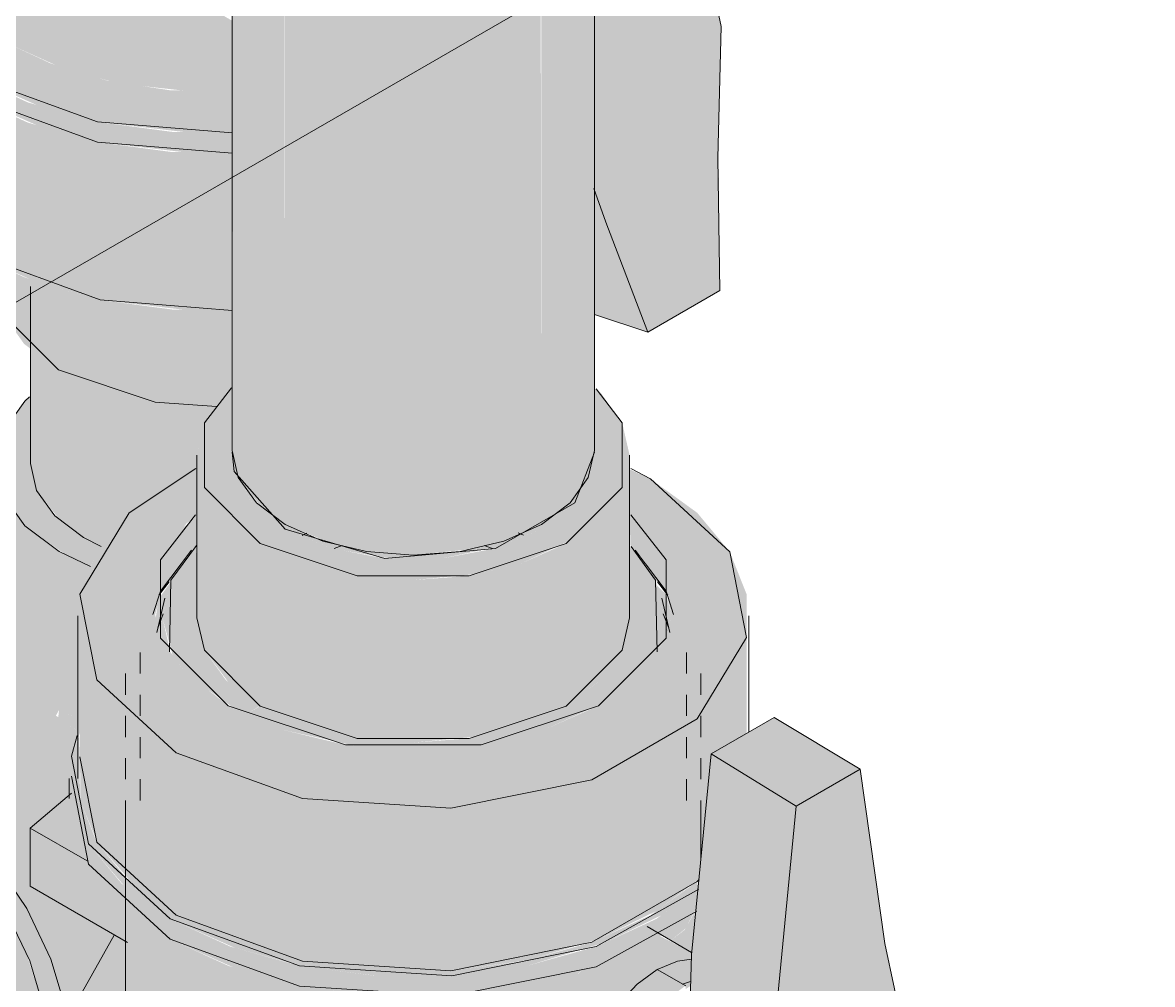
# Model space of a CAD drawing. Header units: millimetres. Extents: x -3207 to 1412, y 342 to 5433.
# Drawn here: x -1066.7 to -870.3, y 2084.6 to 2251.8 of the extents above; entities that cross this region are included whole.
import ezdxf

# ---------------------------------------------------------------- set-up
doc = ezdxf.new("R2010")
doc.units = ezdxf.units.MM
doc.layers.add('A-_ANNOTSPNO_A', color=7, linetype='Continuous', lineweight=9)
doc.layers.add('M-_WATR----_E', color=5, linetype='Continuous', lineweight=9)

# ---------------------------------------------------------------- blocks, each defined once
blk = doc.blocks.new('COMER_EL50_U-PVC отвод 90 - DN16-DN315 _Grey_-V5-В10 Аксонометрия')
at = {"layer": 'M-_WATR----_E', "lineweight": 20}
for points in [[(-1054.73, 2157.4), (-1053.77, 2159.81), (-1052.87, 2160.9), (-1056.06, 2162.31), (-1061.37, 2166.51), (-1064.21, 2170.46), (-1065.28, 2175.17), (-1065.28, 2186.73), (-1066.26, 2186), (-1070, 2180.78), (-1071.28, 2175.17), (-1070, 2169.57), (-1066.26, 2164.35), (-1059.3, 2159.42), (-1056.06, 2157.98)], [(-1060.3, 2132.35), (-1060.3, 2159.86), (-1066.26, 2164.35), (-1070, 2169.57), (-1071.28, 2175.17), (-1071.06, 2146.67), (-1070, 2142.05), (-1066.26, 2136.83), (-1060.33, 2132.37)], [(-1056.68, 2130.74), (-1056.68, 2152.47), (-1054.73, 2157.4), (-1060.3, 2159.86), (-1060.3, 2132.35), (-1058.09, 2131.37)], [(-1060.86, 2131.37), (-1060.3, 2132.35), (-1066.26, 2136.83), (-1070, 2142.05), (-1071.28, 2147.66), (-1071.8, 2144.76), (-1075.28, 2137.91), (-1078.18, 2134.29), (-1079.61, 2133.22), (-1074.12, 2134.92), (-1067.73, 2134.29), (-1061.86, 2131.79)], [(-1084.69, 2117.61), (-1060.86, 2131.37), (-1067.73, 2134.29), (-1074.12, 2134.92), (-1079.61, 2133.22), (-1103.44, 2119.47), (-1097.95, 2121.16), (-1091.56, 2120.53), (-1089.69, 2119.73)], [(-1065.94, 2054.51), (-1056.68, 2059.86), (-1056.9, 2065.53), (-1058.17, 2068.73), (-1058.17, 2079.98), (-1055.19, 2087.51), (-1050.5, 2093.13), (-1065.32, 2101.84), (-1065.32, 2111.81), (-1058.17, 2117.9), (-1058.17, 2124.31), (-1056.68, 2128.31), (-1060.86, 2131.37), (-1084.69, 2117.61), (-1077.08, 2111.81), (-1071.44, 2105.85), (-1065.32, 2096.51), (-1061.73, 2089.04), (-1059.06, 2079.98), (-1058.18, 2071.68), (-1059.08, 2064.28), (-1061.73, 2058.42), (-1065.4, 2055.01)], [(-1056.68, 2128.31), (-1056.68, 2130.74), (-1060.3, 2132.35), (-1060.46, 2131.07), (-1057.49, 2128.91)], [(-1071.44, 2052.82), (-1065.94, 2054.51), (-1061.73, 2058.42), (-1059.03, 2064.71), (-1058.24, 2072.24), (-1059.08, 2080.13), (-1061.78, 2089.16), (-1065.94, 2097.82), (-1071.44, 2105.85), (-1078.93, 2113.4), (-1084.69, 2117.61), (-1091.56, 2120.53), (-1097.95, 2121.16), (-1103.44, 2119.47), (-1107.84, 2115.16), (-1110.31, 2109.7), (-1110.43, 2108.51), (-1100.44, 2114.27), (-1095.83, 2115.69), (-1089.69, 2114.83), (-1084.69, 2112.71), (-1078.93, 2108.51), (-1072.88, 2101.84), (-1068.94, 2096.08), (-1065.4, 2088.71), (-1063.06, 2080.14), (-1062.42, 2074.13), (-1063.18, 2067.91), (-1065.4, 2062.99), (-1068.94, 2059.71), (-1078.95, 2053.93), (-1077.83, 2053.45)]]:
    blk.add_hatch(color=47, dxfattribs=at).paths.add_polyline_path(points)
at = {"layer": 'M-_WATR----_E', "color": 66, "lineweight": 20}
for p, q in [((-1071.28, 2175.17), (-1071.28, 2147.66)), ((-1060.3, 2159.86), (-1054.86, 2157.27)), ((-1079.61, 2133.22), (-1103.44, 2119.47)), ((-1065.94, 2054.51), (-1056.68, 2059.86))]:
    blk.add_line(p, q, dxfattribs=at)
for points in [[(-1065.43, 2186.79, 0), (-1066.26, 2186, 0), (-1070, 2180.78, 0), (-1071.28, 2175.17, 0), (-1070, 2169.57, 0), (-1066.26, 2164.35, 0), (-1060.3, 2159.86, 0)], [(-1079.63, 2133.22, 0), (-1079.6, 2133.24, 0), (-1079.51, 2133.3, 0), (-1079.37, 2133.4, 0), (-1079.19, 2133.54, 0), (-1078.97, 2133.72, 0), (-1078.71, 2133.94, 0), (-1078.42, 2134.2, 0), (-1078.12, 2134.5, 0), (-1077.79, 2134.84, 0), (-1077.44, 2135.21, 0), (-1077.08, 2135.61, 0), (-1076.72, 2136.04, 0), (-1076.35, 2136.51, 0), (-1075.98, 2136.99, 0), (-1075.61, 2137.5, 0), (-1075.24, 2138.03, 0), (-1074.88, 2138.58, 0), (-1074.53, 2139.14, 0), (-1074.19, 2139.72, 0), (-1073.86, 2140.3, 0), (-1073.55, 2140.88, 0), (-1073.26, 2141.46, 0), (-1072.98, 2142.05, 0), (-1072.73, 2142.62, 0), (-1072.49, 2143.19, 0), (-1072.28, 2143.74, 0), (-1072.08, 2144.27, 0), (-1071.91, 2144.78, 0), (-1071.76, 2145.27, 0), (-1071.64, 2145.72, 0), (-1071.53, 2146.14, 0), (-1071.45, 2146.52, 0), (-1071.39, 2146.85, 0), (-1071.34, 2147.13, 0), (-1071.31, 2147.36, 0), (-1071.29, 2147.53, 0), (-1071.28, 2147.64, 0), (-1071.28, 2147.67, 0)], [(-1084.69, 2117.61, 0), (-1091.56, 2120.53, 0), (-1097.95, 2121.16, 0), (-1103.44, 2119.47, 0), (-1107.66, 2115.56, 0), (-1110.31, 2109.7, 0), (-1110.57, 2108.59, 0)], [(-1078.92, 2053.77, 0), (-1077.83, 2053.45, 0), (-1071.44, 2052.82, 0), (-1065.94, 2054.51, 0), (-1061.73, 2058.42, 0), (-1059.08, 2064.28, 0), (-1058.18, 2071.68, 0), (-1059.08, 2080.13, 0), (-1061.73, 2089.04, 0), (-1065.94, 2097.82, 0), (-1071.44, 2105.85, 0), (-1077.83, 2112.6, 0), (-1084.69, 2117.61, 0)]]:
    blk.add_polyline3d(points, dxfattribs=at)
blk = doc.blocks.new('COMER_industrial series - BVI10063-V7-В10 Аксонометрия')
at = {"layer": 'M-_WATR----_E', "lineweight": 20}
for color, points in [(8, [(-1025.33, 2161.27), (-1021.02, 2163.76), (-1026.81, 2168.36), (-1029.86, 2173.78), (-1029.86, 2175.74), (-1030.24, 2177.44), (-1030.24, 2188.27), (-1031.31, 2187.48), (-1035.06, 2182.24), (-1036.34, 2176.62), (-1035.06, 2171), (-1031.31, 2165.77), (-1025.89, 2161.69)]), (8, [(-998.74, 2154.91), (-987.7, 2155.97), (-979.94, 2157.82), (-971.46, 2161.79), (-966.18, 2165.77), (-962.43, 2171), (-961.14, 2176.62), (-962.43, 2182.24), (-966.18, 2187.48), (-967.24, 2188.27), (-967.24, 2177.44), (-967.63, 2175.74), (-967.63, 2173.78), (-970.7, 2168.34), (-976.47, 2163.76), (-984.44, 2160.42), (-993.82, 2158.66), (-1003.67, 2158.66), (-1013.2, 2160.48), (-1021.02, 2163.76), (-1025.33, 2161.27), (-1017.54, 2157.82), (-1008.48, 2155.65)]), (8, [(-1025.33, 2133.02), (-1025.33, 2161.27), (-1031.31, 2165.77), (-1035.06, 2171), (-1036.34, 2176.62), (-1036.34, 2148.37), (-1035.06, 2142.75), (-1030.92, 2137.22), (-1025.39, 2133.06)]), (8, [(-998.74, 2126.66), (-987.7, 2127.71), (-979.94, 2129.57), (-972.1, 2133.06), (-966.18, 2137.52), (-962.43, 2142.75), (-961.14, 2148.37), (-961.14, 2176.62), (-962.43, 2171), (-966.18, 2165.77), (-972.16, 2161.27), (-979.94, 2157.82), (-989.01, 2155.65), (-998.74, 2154.91), (-1008.48, 2155.65), (-1017.54, 2157.82), (-1025.33, 2161.27), (-1025.33, 2133.02), (-1017.54, 2129.57), (-1008.48, 2127.4)]), (8, [(-976.47, 2163.76), (-970.68, 2168.36), (-967.63, 2173.78), (-967.63, 2175.74), (-968.32, 2172.73), (-972.16, 2167.82), (-976.47, 2164.57)]), (8, [(-992.22, 2115.25), (-979.49, 2116.93), (-967.73, 2120.2), (-957.52, 2124.9), (-949.38, 2130.79), (-943.72, 2137.58), (-940.81, 2144.93), (-940.81, 2152.47), (-943.72, 2159.81), (-949.38, 2166.6), (-957.52, 2172.5), (-961.14, 2171.58), (-961.14, 2166.13), (-959.34, 2164.77), (-954.8, 2158.44), (-953.24, 2151.64), (-954.8, 2144.84), (-959.34, 2138.5), (-966.57, 2133.06), (-975.99, 2128.89), (-987.7, 2126.21), (-998.74, 2125.37), (-1010.52, 2126.26), (-1021.49, 2128.89), (-1030.92, 2133.06), (-1039.97, 2124.9), (-1029.76, 2120.2), (-1018, 2116.93), (-1005.27, 2115.25)]), (8, [(-1043.62, 2148.9), (-1042.34, 2153.45), (-1037.72, 2159.63), (-1036.69, 2160.7), (-1036.34, 2161.08), (-1036.5, 2166.01), (-1038.7, 2164.01), (-1042.69, 2158.44), (-1044.24, 2151.64), (-1043.66, 2149.05)]), (8, [(-953.87, 2148.9), (-953.24, 2151.64), (-954.8, 2158.44), (-959.34, 2164.77), (-961.14, 2166.13), (-960.99, 2160.96), (-959.77, 2159.63), (-959.29, 2159.22), (-954.8, 2152.96), (-953.9, 2149.05)]), (8, [(-1027.72, 2131.64), (-1025.39, 2133.06), (-1031.31, 2137.52), (-1035.06, 2142.75), (-1036.34, 2148.37), (-1036.5, 2160.96), (-1040.86, 2154.89), (-1042.34, 2148.37), (-1040.59, 2141.9), (-1038.15, 2138.5), (-1029.76, 2132.55)]), (8, [(-998.74, 2125.37), (-986.97, 2126.26), (-975.99, 2128.89), (-966.18, 2133.35), (-959.34, 2138.5), (-956.49, 2142.48), (-955.14, 2148.37), (-956.63, 2154.89), (-961.14, 2160.9), (-961.14, 2148.37), (-962.43, 2142.75), (-966.57, 2137.22), (-972.16, 2133.02), (-979.94, 2129.57), (-989.01, 2127.4), (-998.74, 2126.66), (-1008.48, 2127.4), (-1017.54, 2129.57), (-1025.33, 2133.02), (-1027.72, 2131.64), (-1021.49, 2128.89), (-1009.06, 2126.15), (-1004.84, 2125.83)]), (8, [(-998.74, 2158.66), (-993.82, 2158.66), (-985.45, 2160.42), (-986.49, 2160.85), (-990.59, 2159.87), (-999.16, 2159.28), (-1008.48, 2160.25), (-1011, 2160.85), (-1012.35, 2160.29), (-1002.66, 2158.66), (-999.97, 2158.66)]), (8, [(-1042.86, 2152.25), (-1039.94, 2156.17), (-1037.72, 2159.63), (-1038.7, 2158.54), (-1042.81, 2152.47)]), (8, [(-954.63, 2152.25), (-955.14, 2153.45), (-959.77, 2159.63), (-959.77, 2159.27), (-954.8, 2152.45)]), (8, [(-1042.93, 2145.89), (-1040.93, 2154.56), (-1043, 2151.64), (-1043.5, 2148.37), (-1043, 2146.17)]), (8, [(-954.56, 2145.89), (-953.87, 2148.9), (-954.8, 2152.45), (-956.43, 2153.99), (-954.62, 2146.17)]), (8, [(-1041, 2142.48), (-1042.34, 2148.37), (-1042.93, 2145.86), (-1042.69, 2144.84)]), (8, [(-956.49, 2142.48), (-954.77, 2144.93), (-954.56, 2145.86), (-955.14, 2148.37), (-955.95, 2144.84)]), (8, [(-954.56, 2145.86), (-954.56, 2145.89), (-954.8, 2146.86)]), (8, [(-1039.97, 2096.65), (-1039.97, 2124.9), (-1048.11, 2130.79), (-1053.77, 2137.58), (-1056.68, 2144.93), (-1056.64, 2116.58), (-1053.53, 2109.04), (-1047.47, 2102.08), (-1041.03, 2097.41)]), (8, [(-992.22, 2087), (-978.99, 2088.81), (-966.48, 2092.52), (-956.46, 2097.41), (-949.11, 2102.87), (-946.95, 2124.71), (-940.81, 2128.26), (-940.81, 2144.93), (-943.72, 2137.58), (-949.38, 2130.79), (-957.52, 2124.9), (-967.73, 2120.2), (-979.49, 2116.93), (-992.22, 2115.25), (-1005.27, 2115.25), (-1018, 2116.93), (-1029.76, 2120.2), (-1039.97, 2124.9), (-1039.97, 2096.65), (-1029.76, 2091.95), (-1018, 2088.68), (-1005.27, 2087)]), (11, [(-932.16, 2115.63), (-921.09, 2122.02), (-935.99, 2131.04), (-946.95, 2124.71), (-936.71, 2118.42)]), (8, [(-1041.03, 2096.03), (-1039.97, 2096.65), (-1048.11, 2102.54), (-1053.77, 2109.33), (-1056.68, 2116.68), (-1056.78, 2127.83), (-1058.17, 2124.31), (-1058.17, 2116.58), (-1055.19, 2109.04), (-1049.05, 2101.84), (-1041.88, 2096.65)]), (11, [(-936.43, 2044.99), (-935.54, 2080.93), (-932.16, 2115.63), (-946.95, 2124.71), (-950.4, 2089.79), (-951.44, 2053.66), (-936.71, 2045.15)]), (11, [(-922.77, 2007.13), (-910.23, 2014.37), (-910.6, 2037.43), (-910.06, 2060.22), (-916.8, 2091.75), (-921.09, 2122.02), (-932.16, 2115.63), (-935.54, 2080.93), (-936.43, 2044.99), (-930.02, 2026.22)]), (8, [(-1041.03, 2092.52), (-1041.03, 2096.03), (-1049.38, 2102.08), (-1055.19, 2109.04), (-1058.17, 2116.58), (-1058.17, 2113.07), (-1055.19, 2105.53), (-1049.38, 2098.57), (-1045.88, 2096.03)]), (8, [(-992.05, 2086.14), (-978.99, 2087.86), (-965.34, 2091.95), (-955.61, 2096.65), (-949.27, 2101.24), (-949.38, 2102.54), (-957.52, 2096.65), (-967.73, 2091.95), (-979.49, 2088.68), (-992.22, 2087), (-1005.27, 2087), (-1018, 2088.68), (-1029.76, 2091.95), (-1039.97, 2096.65), (-1041.03, 2096.03), (-1029.76, 2090.99), (-1018, 2087.79), (-1005.27, 2086.14), (-992.22, 2086.14)]), (8, [(-1005.44, 2082.63), (-992.05, 2082.63), (-978.99, 2084.35), (-966.93, 2087.7), (-956.46, 2092.52), (-949.64, 2097.46), (-949.27, 2101.24), (-956.46, 2096.03), (-966.93, 2091.21), (-978.99, 2087.86), (-992.05, 2086.14), (-1005.44, 2086.14), (-1018.5, 2087.86), (-1030.56, 2091.21), (-1041.03, 2096.03), (-1041.03, 2092.52), (-1029.76, 2087.48), (-1018.5, 2084.35), (-1013.2, 2083.65)]), (8, [(-1034.1, 2057.11), (-1034.1, 2089.33), (-1041.08, 2092.56), (-1048.43, 2097.88), (-1048.43, 2074.29), (-1045.94, 2067.99), (-1041.08, 2062.17), (-1034.4, 2057.34)]), (8, [(-950.36, 2090.18), (-949.76, 2097.35), (-951.57, 2094.12), (-953.98, 2092.25), (-950.4, 2090.2)]), (8, [(-1041.03, 2051.7), (-1034.1, 2057.11), (-1041.78, 2063.01), (-1045.94, 2067.99), (-1048.43, 2074.29), (-1048.43, 2091.94), (-1050.5, 2093.13), (-1055.19, 2087.51), (-1058.17, 2079.98), (-1058.17, 2072.24), (-1055.19, 2064.71), (-1049.38, 2057.74), (-1048.14, 2056.84)]), (8, [(-956.32, 2087.21), (-952.84, 2088.69), (-950.42, 2088.93), (-950.47, 2090.24), (-955.79, 2093.01), (-957.71, 2091.95), (-961.5, 2090.2), (-956.46, 2087.3)]), (8, [(-960.87, 2074.33), (-958.09, 2078.4), (-954.85, 2081.82), (-951.44, 2084.4), (-956.32, 2087.21), (-959.8, 2084.68), (-963.04, 2081.26), (-965.82, 2077.19), (-962.21, 2075.1)])]:
    blk.add_hatch(color=color, dxfattribs=at).paths.add_polyline_path(points)
h = blk.add_hatch(color=8, dxfattribs=at)
h.paths.add_polyline_path([(-1039.97, 2124.9), (-1030.92, 2133.06), (-1038.7, 2139.26), (-1042.69, 2144.84), (-1044.24, 2151.64), (-1042.69, 2158.44), (-1038.15, 2164.77), (-1036.34, 2166.13), (-1036.34, 2174.17), (-1039.97, 2172.5), (-1048.11, 2166.6), (-1053.77, 2159.81), (-1056.68, 2152.47), (-1056.68, 2144.93), (-1053.77, 2137.58), (-1048.11, 2130.79), (-1044.02, 2127.83)])
h.paths.add_polyline_path([(-961.14, 2171.58), (-957.52, 2172.5), (-961.14, 2174.17), (-961.14, 2173.78)])
h = blk.add_hatch(color=8, dxfattribs=at)
h.paths.add_polyline_path([(-979.49, 2162.5), (-976.47, 2163.76), (-976.48, 2164.57), (-980.35, 2162.86), (-979.94, 2162.69)])
h.paths.add_polyline_path([(-1018, 2162.5), (-1017.14, 2162.86), (-1022.02, 2165.33), (-1026.04, 2168.36), (-1029.17, 2172.73), (-1029.86, 2175.74), (-1029.86, 2173.78), (-1026.79, 2168.34), (-1021.02, 2163.76)])
h = blk.add_hatch(color=8, dxfattribs=at)
h.paths.add_polyline_path([(-1012.35, 2160.29), (-1011, 2160.85), (-1014.49, 2161.69), (-1017.14, 2162.86), (-1018, 2162.5), (-1013.05, 2160.42)])
h.paths.add_polyline_path([(-985.14, 2160.29), (-984.44, 2160.42), (-979.49, 2162.5), (-980.35, 2162.86), (-984.44, 2161.34), (-986.49, 2160.85), (-985.45, 2160.42)])
h = blk.add_hatch(color=8, dxfattribs=at)
h.paths.add_polyline_path([(-980.47, 2062.82), (-967.36, 2073.98), (-976.44, 2079.21), (-982.57, 2076.32), (-993.15, 2073.15), (-997.35, 2072.57), (-987.7, 2067)])
h.paths.add_polyline_path([(-1055.41, 2106.09), (-1058.17, 2113.86), (-1058.17, 2117.9), (-1065.32, 2111.81), (-1056.68, 2106.82)])
h = blk.add_hatch(color=8, dxfattribs=at)
h.paths.add_polyline_path([(-980.47, 2052.7), (-980.47, 2062.82), (-997.35, 2072.57), (-997.35, 2062.45), (-987.7, 2056.88)])
h.paths.add_polyline_path([(-1048.43, 2091.94), (-1048.43, 2097.88), (-1049.38, 2098.57), (-1055.41, 2106.09), (-1065.32, 2111.81), (-1065.32, 2101.69), (-1049.38, 2092.48)])
h = blk.add_hatch(color=8, dxfattribs=at)
h.paths.add_polyline_path([(-993.3, 2048.84), (-992.05, 2048.98), (-980.47, 2050.77), (-971.77, 2053.25), (-966.53, 2055.66), (-967.95, 2056.49), (-980.47, 2052.7), (-997.35, 2062.45), (-997.35, 2072.57), (-993.15, 2073.15), (-982.23, 2076.42), (-976.37, 2079.3), (-972.36, 2084.07), (-971.05, 2085.4), (-969.66, 2086.94), (-980.47, 2084.15), (-993.15, 2082.63), (-1005.8, 2082.67), (-1018.5, 2084.35), (-1030.9, 2087.86), (-1034.1, 2089.33), (-1034.1, 2057.11), (-1024.63, 2052.88), (-1013.2, 2050.01), (-1003.87, 2048.84)])
h.paths.add_polyline_path([(-953.98, 2092.25), (-951.44, 2094.33), (-949.91, 2097.26), (-955.58, 2093.16), (-954.47, 2092.52)])
h = blk.add_hatch(color=8, dxfattribs=at)
h.paths.add_polyline_path([(-965.82, 2055.25), (-967.36, 2056.67), (-967.95, 2056.49)])
h.paths.add_polyline_path([(-967.36, 2073.98), (-964.99, 2078.4), (-962.21, 2082.13), (-959.8, 2084.68), (-956.46, 2087.3), (-961.5, 2090.2), (-967.27, 2087.61), (-969.57, 2086.97), (-973.54, 2082.97), (-976.43, 2079.21), (-969.26, 2075.08)])
h = blk.add_hatch(color=8, dxfattribs=at)
h.paths.add_polyline_path([(-963.04, 2054.39), (-962.21, 2054.52), (-963.36, 2056.4), (-964.09, 2058.93), (-964.59, 2061.49), (-969.28, 2064.43), (-968.74, 2068.75), (-967.37, 2073.11), (-965.5, 2077), (-965.82, 2077.19), (-967.95, 2072.74), (-969.3, 2068.22), (-969.75, 2063.94), (-969.3, 2060.19), (-967.95, 2057.23), (-965.82, 2055.25), (-963.06, 2054.39)])
h.paths.add_polyline_path([(-951.37, 2083.83), (-950.56, 2084.36), (-950.42, 2088.93), (-952.84, 2088.69), (-956.32, 2087.21), (-951.37, 2084.36)])
h = blk.add_hatch(color=8, dxfattribs=at)
h.paths.add_polyline_path([(-980.47, 2052.7), (-963.85, 2057.74), (-964.09, 2058.93), (-964.59, 2061.49), (-969.28, 2064.42), (-968.51, 2069.52), (-967.37, 2073.11), (-967.13, 2074.17), (-980.47, 2062.82)])
h.paths.add_polyline_path([(-951.37, 2083.83), (-950.56, 2084.36), (-950.53, 2085.13), (-951.96, 2084.7), (-951.37, 2084.36)])
at = {"layer": 'M-_WATR----_E', "color": 66, "lineweight": 20}
for p, q in [((-1036.34, 2176.62), (-1036.34, 2148.37)), ((-961.14, 2148.37), (-961.14, 2176.62)), ((-957.52, 2172.5), (-960.93, 2174.32)), ((-1018.08, 2162.67), (-1017.23, 2163.05)), ((-980.52, 2163.1), (-979.61, 2162.72)), ((-1012.51, 2160.42), (-1011.08, 2160.92)), ((-986.41, 2160.92), (-984.98, 2160.42)), ((-1041.2, 2154.63), (-1043, 2152.29)), ((-954.49, 2152.29), (-956.29, 2154.63)), ((-1041.95, 2151.74), (-1043.34, 2145.8)), ((-954.15, 2145.8), (-955.54, 2151.74)), ((-1057.04, 2148.7), (-1057.04, 2120.45)), ((-1042.21, 2149.05), (-1043.15, 2146.55)), ((-954.34, 2146.55), (-955.28, 2149.05)), ((-940.44, 2128.47), (-940.44, 2148.7)), ((-1046.24, 2142.33), (-1046.24, 2138.65)), ((-951.24, 2138.65), (-951.24, 2142.33)), ((-1048.74, 2138.65), (-1048.74, 2134.98)), ((-948.74, 2134.98), (-948.74, 2138.65)), ((-1046.24, 2134.98), (-1046.24, 2131.31)), ((-951.24, 2131.31), (-951.24, 2134.98)), ((-1048.74, 2131.31), (-1048.74, 2127.63)), ((-948.74, 2127.63), (-948.74, 2131.31)), ((-935.99, 2131.04), (-946.95, 2124.71)), ((-935.99, 2131.04), (-921.09, 2122.02)), ((-1046.24, 2127.63), (-1046.24, 2123.96)), ((-951.24, 2123.96), (-951.24, 2127.63)), ((-1048.74, 2123.96), (-1048.74, 2120.28)), ((-948.74, 2120.28), (-948.74, 2123.96)), ((-932.16, 2115.63), (-946.95, 2124.71)), ((-932.16, 2115.63), (-921.09, 2122.02)), ((-1058.54, 2120.45), (-1058.54, 2116.93)), ((-1046.24, 2120.28), (-1046.24, 2116.61)), ((-951.24, 2116.61), (-951.24, 2120.28)), ((-1065.32, 2111.81), (-1058.17, 2117.9)), ((-1048.74, 2116.61), (-1048.74, 2075.78)), ((-948.74, 2106.54), (-948.74, 2116.61)), ((-1065.32, 2101.69), (-1065.32, 2111.81)), ((-1055.41, 2106.09), (-1065.32, 2111.81)), ((-1065.32, 2101.69), (-1048.43, 2091.94)), ((-950.36, 2090.2), (-958.11, 2094.68)), ((-951.37, 2084.36), (-956.32, 2087.21)), ((-950.53, 2085.13), (-951.96, 2084.7))]:
    blk.add_line(p, q, dxfattribs=at)
for points in [[(-1025.33, 2161.27, 0), (-1035.06, 2171, 0), (-1035.06, 2182.24, 0), (-1030.32, 2188.34, 0)], [(-966.98, 2188.15, 0), (-962.43, 2182.24, 0), (-962.43, 2171, 0), (-972.16, 2161.27, 0), (-989.01, 2155.65, 0), (-1008.48, 2155.65, 0), (-1025.33, 2161.27, 0)], [(-1021.02, 2163.76, 0), (-1029.86, 2173.78, 0), (-1030.23, 2177.13, 0)], [(-967.26, 2177.13, 0), (-970.68, 2168.36, 0), (-984.44, 2160.42, 0), (-1003.67, 2158.66, 0), (-1021.02, 2163.76, 0)], [(-1036.56, 2174.32, 0), (-1048.11, 2166.6, 0), (-1056.68, 2152.47, 0), (-1053.77, 2137.58, 0), (-1039.97, 2124.9, 0)], [(-1039.97, 2124.9, 0), (-1018, 2116.93, 0), (-992.22, 2115.25, 0), (-967.73, 2120.2, 0), (-949.38, 2130.79, 0), (-940.81, 2144.93, 0), (-943.72, 2159.81, 0), (-957.52, 2172.5, 0)], [(-1036.58, 2166.23, 0), (-1042.69, 2158.44, 0), (-1042.69, 2144.84, 0), (-1030.92, 2133.06, 0)], [(-1030.92, 2133.06, 0), (-1010.52, 2126.26, 0), (-986.97, 2126.26, 0), (-966.57, 2133.06, 0), (-954.8, 2144.84, 0), (-954.8, 2158.44, 0), (-960.91, 2166.23, 0)], [(-1041.12, 2142.44, 0), (-1040.86, 2154.89, 0), (-1036.44, 2160.93, 0)], [(-960.86, 2160.75, 0), (-956.63, 2154.89, 0), (-956.37, 2142.44, 0)], [(-1037.31, 2160.11, 0), (-1042.69, 2152.96, 0), (-1043.99, 2148.93, 0)], [(-953.5, 2148.93, 0), (-954.8, 2152.96, 0), (-960.18, 2160.11, 0)], [(-1025.33, 2133.02, 0), (-1035.06, 2142.75, 0), (-1036.34, 2148.37, 0)], [(-961.14, 2148.37, 0), (-962.43, 2142.75, 0), (-972.16, 2133.02, 0), (-989.01, 2127.4, 0), (-1008.48, 2127.4, 0), (-1025.33, 2133.02, 0)], [(-1057.14, 2127.88, 0), (-1058.17, 2124.31, 0), (-1055.19, 2109.04, 0), (-1041.03, 2096.03, 0)], [(-1056.68, 2124.21, 0), (-1053.77, 2109.33, 0), (-1039.97, 2096.65, 0)], [(-946.95, 2124.71, 0), (-950.4, 2089.79, 0), (-951.44, 2053.66, 0)], [(-921.09, 2122.02, 0), (-916.8, 2091.75, 0), (-910.06, 2060.22, 0)], [(-1058.17, 2120.8, 0), (-1055.19, 2105.53, 0), (-1041.03, 2092.52, 0)], [(-936.43, 2044.99, 0), (-935.54, 2080.93, 0), (-932.16, 2115.63, 0)], [(-1039.97, 2096.65, 0), (-1018, 2088.68, 0), (-992.22, 2087, 0), (-967.73, 2091.95, 0), (-949.38, 2102.54, 0), (-949.06, 2102.84, 0)], [(-1041.03, 2096.03, 0), (-1018.5, 2087.86, 0), (-992.05, 2086.14, 0), (-966.93, 2091.21, 0), (-949.12, 2101.18, 0)], [(-1041.03, 2092.52, 0), (-1018.5, 2084.35, 0), (-992.05, 2082.63, 0), (-966.93, 2087.7, 0), (-949.46, 2097.38, 0)], [(-1041.03, 2051.7, 0), (-1055.19, 2064.71, 0), (-1058.17, 2079.98, 0), (-1050.71, 2093.19, 0)], [(-950.39, 2089.04, 0), (-952.84, 2088.69, 0), (-956.32, 2087.21, 0)], [(-956.32, 2087.21, 0), (-959.8, 2084.68, 0), (-963.04, 2081.26, 0), (-965.82, 2077.19, 0), (-967.95, 2072.74, 0), (-969.3, 2068.22, 0), (-969.75, 2063.94, 0), (-969.3, 2060.19, 0), (-967.95, 2057.23, 0), (-965.82, 2055.25, 0), (-963.04, 2054.39, 0), (-962.25, 2054.36, 0)], [(-965.82, 2077.19, 0), (-963.04, 2081.26, 0), (-959.8, 2084.68, 0), (-956.32, 2087.21, 0)]]:
    blk.add_polyline3d(points, dxfattribs=at)
blk = doc.blocks.new('COMER_industrial series - BVI10063-V8-В10 Аксонометрия')
at = {"layer": 'M-_WATR----_E', "lineweight": 20}
for color, points in [(11, [(-958, 2198.03), (-945.43, 2205.26), (-945.7, 2231.8), (-945.23, 2251.11), (-952.14, 2283.78), (-956.27, 2312.92), (-967.24, 2306.62), (-967.24, 2222.97), (-965.25, 2217.13)]), (8, [(-1030.24, 2239.83), (-1030.24, 2252.14), (-1032.5, 2253.45), (-1032.5, 2263.57), (-1030.24, 2263.88), (-1030.24, 2273.62), (-1040.95, 2273.68), (-1053.66, 2275.37), (-1066.02, 2278.88), (-1069.22, 2280.36), (-1069.22, 2248.16), (-1059.76, 2243.91), (-1049.94, 2241.23), (-1037.31, 2239.84), (-1032.5, 2239.84)]), (8, [(-1030.24, 2232.8), (-1030.24, 2239.83), (-1041.07, 2240.05), (-1051.86, 2241.7), (-1061.74, 2244.7), (-1069.22, 2248.16), (-1076.16, 2242.75), (-1064.19, 2237.49), (-1053.66, 2234.55), (-1038.7, 2232.81)]), (8, [(-1030.24, 2229.29), (-1030.24, 2232.8), (-1040.61, 2232.81), (-1053.66, 2234.55), (-1065.71, 2237.92), (-1076.16, 2242.75), (-1076.16, 2239.24), (-1064.19, 2233.98), (-1053.66, 2231.04), (-1038.7, 2229.3)]), (8, [(-1030.24, 2201.9), (-1030.24, 2229.29), (-1040.61, 2229.3), (-1053.66, 2231.04), (-1065.71, 2234.41), (-1075.1, 2238.75), (-1075.1, 2211.6), (-1064.19, 2206.69), (-1053.16, 2203.6), (-1038.7, 2201.91)]), (11, [(-958, 2198.03), (-967.24, 2222.97), (-967.24, 2201.06)]), (8, [(-1060.43, 2191.45), (-1060.43, 2205.63), (-1066.39, 2207.57), (-1071.38, 2209.88), (-1071.16, 2205.81), (-1070.12, 2201.2), (-1066.39, 2195.96), (-1064.91, 2194.84)]), (8, [(-1033.87, 2185.06), (-1032.99, 2185.13), (-1031.31, 2187.48), (-1030.24, 2188.27), (-1030.24, 2201.9), (-1040.44, 2201.91), (-1053.16, 2203.6), (-1060.43, 2205.63), (-1060.43, 2191.45), (-1052.65, 2187.99), (-1043.59, 2185.81), (-1035.06, 2185.15)])]:
    blk.add_hatch(color=color, dxfattribs=at).paths.add_polyline_path(points)
at = {"layer": 'M-_WATR----_E', "color": 66, "lineweight": 20}
for p in [(-945.43, 2205.26), (-967.24, 2201.06)]:
    blk.add_line(p, (-958, 2198.03), dxfattribs=at)
for points in [[(-956.27, 2312.92, 0), (-951.97, 2282.65, 0), (-945.23, 2251.11, 0)], [(-945.23, 2251.11, 0), (-945.79, 2228.32, 0), (-945.43, 2205.26, 0)], [(-1030.24, 2232.64, 0), (-1053.66, 2234.55, 0), (-1076.16, 2242.75, 0)], [(-1030.24, 2229.13, 0), (-1053.66, 2231.04, 0), (-1076.16, 2239.24, 0)], [(-958, 2198.03, 0), (-965.25, 2217.13, 0), (-967.33, 2223, 0)], [(-1030.24, 2201.75, 0), (-1053.16, 2203.6, 0), (-1075.1, 2211.6, 0)], [(-1071.32, 2206.82, 0), (-1070.12, 2201.2, 0), (-1060.43, 2191.45, 0)], [(-1060.43, 2191.45, 0), (-1043.59, 2185.81, 0), (-1032.96, 2185.1, 0)]]:
    blk.add_polyline3d(points, dxfattribs=at)

msp = doc.modelspace()

# ---------------------------------------------------------------- hatches: boundary and pattern name
at = {"layer": 'M-_WATR----_E'}
for points in [[(-1021.02, 2164.58), (-1021.16, 2312.97), (-1026.14, 2315.45), (-1030.24, 2318.53), (-1030.06, 2176.62), (-1029.17, 2172.73), (-1025.33, 2167.82), (-1022.6, 2165.77)], [(-976.47, 2164.58), (-971.46, 2168.34), (-968.32, 2172.73), (-967.24, 2177.44), (-967.32, 2318.48), (-972.23, 2314.79), (-976.47, 2312.91), (-976.47, 2165.77)], [(-998.74, 2159.25), (-989.01, 2160.25), (-982.99, 2161.69), (-976.47, 2164.58), (-976.66, 2312.82), (-979.99, 2311.34), (-990.78, 2309.05), (-998.93, 2308.46), (-1008.45, 2309.18), (-1018.77, 2311.91), (-1021.02, 2312.91), (-1021.02, 2164.58), (-1013.2, 2161.38), (-1006.9, 2159.87)], [(-1056.06, 2162.31), (-1056.06, 2189.51), (-1061.06, 2191.93), (-1065.28, 2195.12), (-1065.28, 2175.17), (-1064.19, 2170.44), (-1060.3, 2165.5)], [(-1052.87, 2160.9), (-1047.54, 2167.02), (-1038.7, 2173.08), (-1036.34, 2174.17), (-1036.21, 2177.2), (-1035.06, 2182.24), (-1032.99, 2185.13), (-1035.06, 2185.15), (-1043.59, 2185.81), (-1052.65, 2187.99), (-1056.06, 2189.51), (-1056.06, 2162.31), (-1053.77, 2161.3)], [(-1109.94, 2046.69), (-1062.42, 2074.13), (-1063.18, 2081.23), (-1065.94, 2089.84), (-1068.94, 2096.08), (-1073.56, 2102.83), (-1078.93, 2108.51), (-1084.69, 2112.71), (-1132.21, 2085.27), (-1131.56, 2084.59), (-1119.48, 2066.91), (-1110.21, 2047.6)]]:
    msp.add_hatch(color=47, dxfattribs=at).paths.add_polyline_path(points)

# ---------------------------------------------------------------- linework, layer by layer
at = {"layer": 'A-_ANNOTSPNO_A'}
msp.add_line((-2757.99, 1227.4), (-570.88, 2490.12), dxfattribs=at)
at = {"layer": 'M-_WATR----_E', "color": 66, "lineweight": 20}
for p, q in [((-1030.24, 2330.09), (-1030.24, 2177.44)), ((-967.24, 2177.44), (-967.24, 2330.09)), ((-1065.28, 2205.95), (-1065.28, 2175.17)), ((-1053, 2160.77), (-1056.06, 2162.31))]:
    msp.add_line(p, q, dxfattribs=at)
for points in [[(-1021.02, 2164.58, 0), (-1026.02, 2168.34, 0), (-1029.17, 2172.73, 0), (-1030.24, 2177.44, 0)], [(-967.24, 2177.44, 0), (-968.32, 2172.73, 0), (-971.46, 2168.34, 0), (-976.47, 2164.58, 0)], [(-1056.06, 2162.31, 0), (-1061.06, 2166.08, 0), (-1064.21, 2170.46, 0), (-1065.28, 2175.17, 0)], [(-976.47, 2164.58, 0), (-982.99, 2161.69, 0), (-990.59, 2159.87, 0), (-998.74, 2159.25, 0), (-1006.9, 2159.87, 0), (-1014.49, 2161.69, 0), (-1021.02, 2164.58, 0)], [(-1084.69, 2112.71, 0), (-1078.93, 2108.51, 0), (-1073.56, 2102.83, 0), (-1068.94, 2096.08, 0), (-1065.4, 2088.71, 0), (-1063.18, 2081.23, 0), (-1062.42, 2074.13, 0)]]:
    msp.add_polyline3d(points, dxfattribs=at)

# ---------------------------------------------------------------- block references
for name in ['COMER_industrial series - BVI10063-V8-В10 Аксонометрия', 'COMER_industrial series - BVI10063-V7-В10 Аксонометрия', 'COMER_EL50_U-PVC отвод 90 - DN16-DN315 _Grey_-V5-В10 Аксонометрия']:
    msp.add_blockref(name, (0, 0), dxfattribs=at)

doc.saveas('drawing.dxf')
